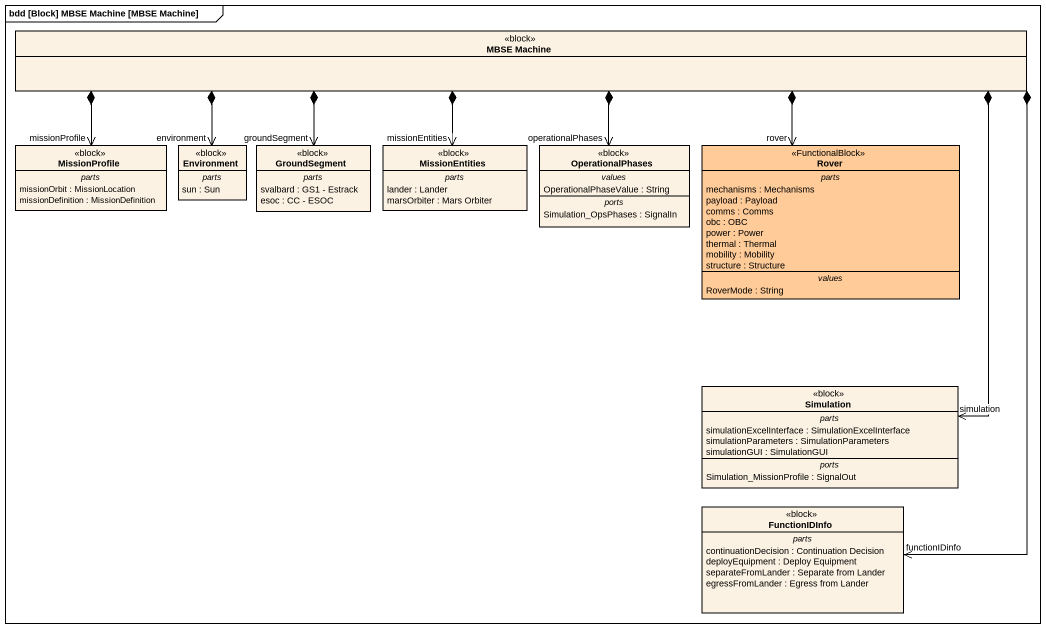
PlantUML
@startuml
mainframe bdd [Block] MBSE Machine [MBSE Machine]
hide circle
hide empty members
class "MBSE Machine" as MBSE_Machine <<block>>
class MissionProfile <<block>> {
  -- parts --
  missionOrbit : MissionLocation
  missionDefinition : MissionDefinition
}
class Environment <<block>> {
  -- parts --
  sun : Sun
}
class GroundSegment <<block>> {
  -- parts --
  svalbard : GS1 - Estrack
  esoc : CC - ESOC
}
class MissionEntities <<block>> {
  -- parts --
  lander : Lander
  marsOrbiter : Mars Orbiter
}
class OperationalPhases <<block>> {
  -- values --
  OperationalPhaseValue : String
  -- ports --
  Simulation_OpsPhases : SignalIn
}
class Rover <<FunctionalBlock>> #FFCC99 {
  -- parts --
  mechanisms : Mechanisms
  payload : Payload
  comms : Comms
  obc : OBC
  power : Power
  thermal : Thermal
  mobility : Mobility
  structure : Structure
  -- values --
  RoverMode : String
}
class Simulation <<block>> {
  -- parts --
  simulationExcelInterface : SimulationExcelInterface
  simulationParameters : SimulationParameters
  simulationGUI : SimulationGUI
  -- ports --
  Simulation_MissionProfile : SignalOut
}
class FunctionIDInfo <<block>> {
  -- parts --
  continuationDecision : Continuation Decision
  deployEquipment : Deploy Equipment
  separateFromLander : Separate from Lander
  egressFromLander : Egress from Lander
}
MBSE_Machine *-left-> "missionProfile" MissionProfile
MBSE_Machine *-left-> "environment" Environment
MBSE_Machine *-left-> "groundSegment" GroundSegment
MBSE_Machine *--> "missionEntities" MissionEntities
MBSE_Machine *--> "simulation" Simulation
MBSE_Machine *--> "functionIDinfo" FunctionIDInfo
OperationalPhases "operationalPhases" <-up-* MBSE_Machine
Rover "rover" <-left-* MBSE_Machine
@enduml
